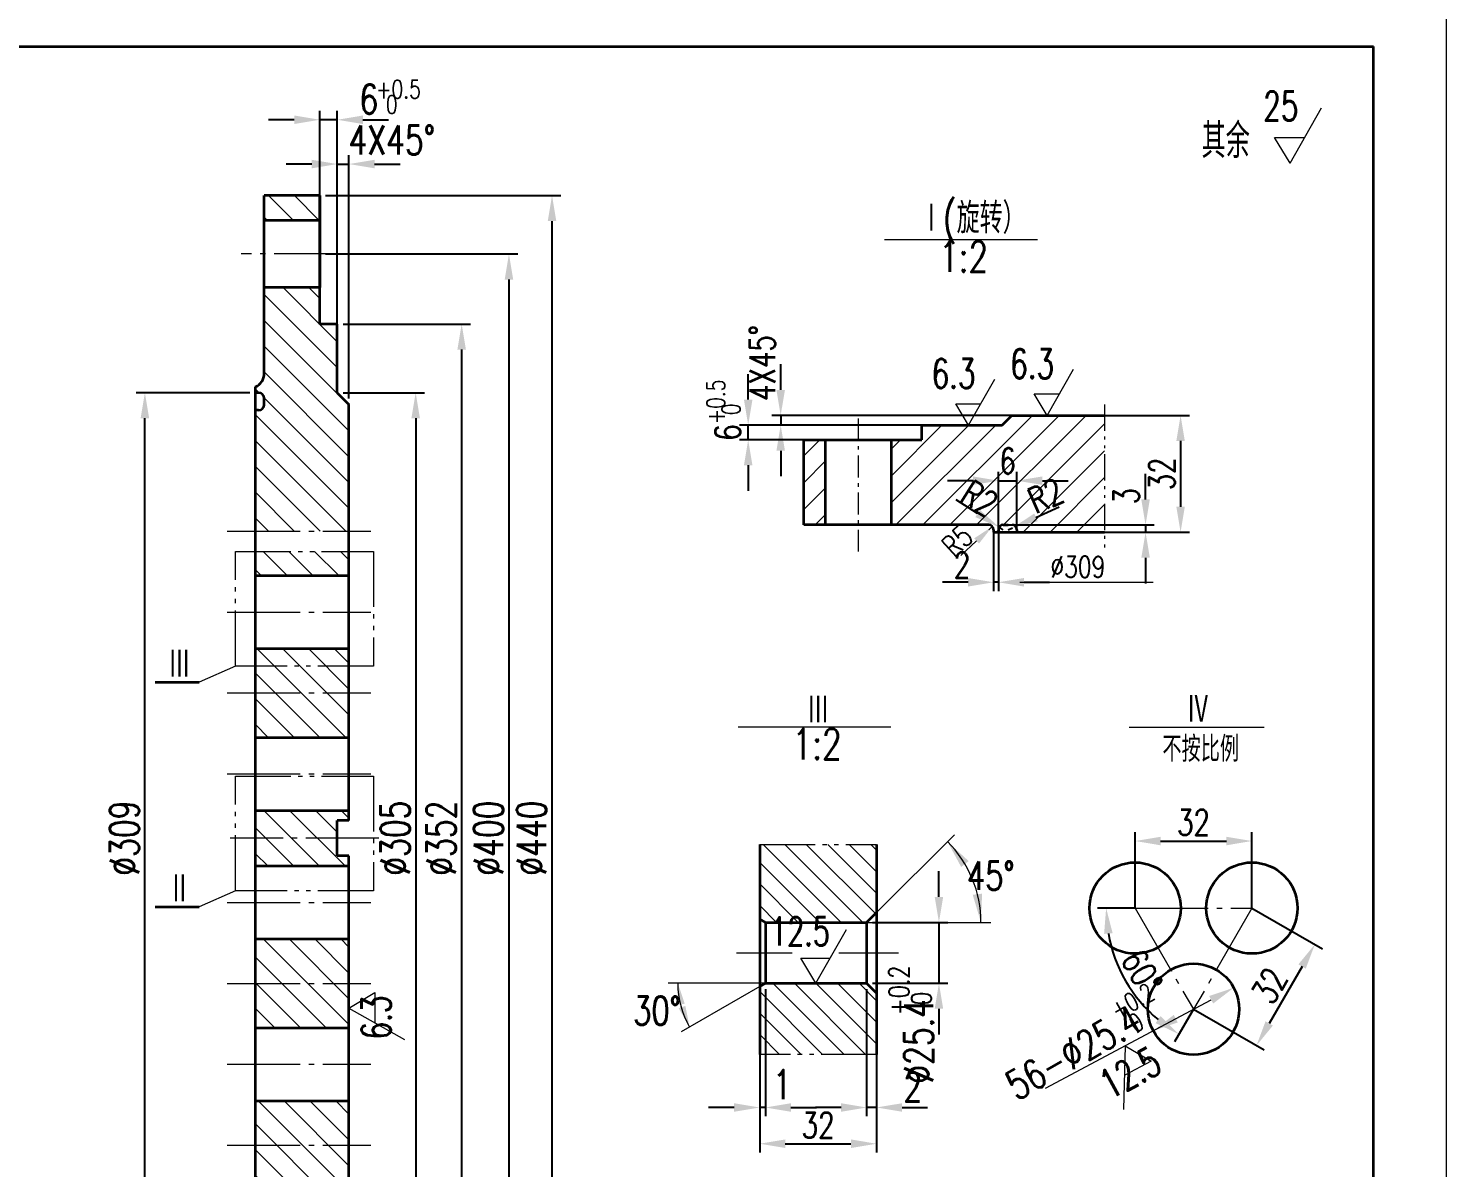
# Model space of a CAD drawing. Extents: x 0 to 6472, y 0 to 2970.
# Drawn here: x 5986.9 to 6472.4, y 346.2 to 736.2 of the extents above; entities that cross this region are included whole.
import ezdxf
from ezdxf.enums import TextEntityAlignment as Align

# ---------------------------------------------------------------- set-up
doc = ezdxf.new("R2010")
doc.units = 0
doc.header["$LTSCALE"] = 10
doc.header["$MEASUREMENT"] = 0
doc.header["$PDMODE"] = 3
for name, pattern in [('JXX-L', [2.95, 1.9, -0.25, 0.15, -0.25, 0.15, -0.25]), ('JXX-S', [1.7, 0.9, -0.2, 0.1, -0.2, 0.1, -0.2]), ('ZXX-L', [3.28, 2.5, -0.3, 0.18, -0.3]), ('ZXX-S', [1.27, 0.75, -0.2, 0.12, -0.2])]:
    doc.linetypes.add(name, pattern=pattern)
doc.layers.get('0').update_dxf_attribs({"linetype": 'CONTINUOUS', "lineweight": 20})
doc.layers.get('Defpoints').update_dxf_attribs({"linetype": 'CONTINUOUS', "lineweight": 20})
for name, color, linetype, lineweight in [('A 粗实线', 2, 'CONTINUOUS', 35), ('B 细实线', 7, 'CONTINUOUS', 20), ('D 短中心线', 1, 'ZXX-S', 20), ('E 长中心线', 1, 'ZXX-L', 20), ('H 短双点线', 4, 'JXX-S', 20), ('I 长双点线', 4, 'JXX-L', 20)]:
    doc.layers.add(name, color=color, linetype=linetype, lineweight=lineweight)
doc.styles.add('HZTXT', font='TXT.SHX', dxfattribs={"width": 0.75, "bigfont": 'HZTXT'})
doc.dimstyles.new('1比2', dxfattribs={"dimscale": 2.5, "dimtxt": 3.5, "dimasz": 3.5, "dimexe": 1.2, "dimexo": 0, "dimgap": 0.8, "dimtad": 1, "dimdec": 0, "dimlfac": 0.8, "dimzin": 0, "dimdsep": 46, "dimtxsty": 'HZTXT', "dimcen": 0, "dimadec": 0, "dimazin": 0, "dimtfac": 0.375, "dimtdec": 0, "dimtmove": 2, "dimatfit": 0, "dimfxl": 0, "dimtzin": 0, "dimarcsym": 0})
doc.dimstyles.new('副本1比2.5', dxfattribs={"dimscale": 2.5, "dimtxt": 4, "dimasz": 3.5, "dimexe": 1.2, "dimexo": 0.8, "dimgap": 0.8, "dimtad": 1, "dimdec": 0, "dimzin": 0, "dimdsep": 46, "dimtxsty": 'HZTXT', "dimcen": 0, "dimadec": 0, "dimazin": 0, "dimtfac": 0.375, "dimtdec": 0, "dimtmove": 2, "dimatfit": 0, "dimfxl": 0, "dimtzin": 0, "dimarcsym": 0})

# ---------------------------------------------------------------- blocks, each defined once
blk = doc.blocks.new('*D160')
at = {"color": 0, "lineweight": -2}
for p, q in [((6298.63, 438.91), (6298.63, 447.66)), ((6275.88, 430.16), (6301.63, 430.16)), ((6298.63, 430.16), (6298.63, 409.33)), ((6275.88, 409.33), (6301.63, 409.33)), ((6298.63, 400.58), (6298.63, 391.83))]:
    blk.add_line(p, q, dxfattribs=at)
at = {"color": 0}
for points in [[(6297.17, 438.91), (6300.09, 438.91), (6298.63, 430.16)], [(6297.17, 400.58), (6300.09, 400.58), (6298.63, 409.33)]]:
    blk.add_solid(points, dxfattribs=at)
at = {"layer": 'Defpoints', "color": 0}
for p in [(6273.88, 430.16), (6273.88, 409.33), (6298.63, 409.33)]:
    blk.add_point(p, dxfattribs=at)
at = {"color": 0, "insert": (6291.67, 389.41), "char_height": 10, "attachment_point": 5, "rotation": 90, "style": 'HZTXT'}
blk.add_mtext('%%c25.4', dxfattribs=at)
blk = doc.blocks.new('*D159')
at = {"color": 0, "lineweight": -2}
for p, q in [((6237.26, 406.2), (6237.26, 363.8)), ((6239.21, 407.33), (6239.21, 363.8)), ((6228.51, 366.8), (6219.76, 366.8)), ((6239.21, 366.8), (6237.26, 366.8)), ((6247.96, 366.8), (6256.71, 366.8))]:
    blk.add_line(p, q, dxfattribs=at)
at = {"color": 0}
for points in [[(6228.51, 368.25), (6228.51, 365.34), (6237.26, 366.8)], [(6247.96, 368.25), (6247.96, 365.34), (6239.21, 366.8)]]:
    blk.add_solid(points, dxfattribs=at)
at = {"layer": 'Defpoints', "color": 0}
for p in [(6237.26, 408.2), (6239.21, 409.33), (6237.26, 366.8)]:
    blk.add_point(p, dxfattribs=at)
at = {"color": 0, "insert": (6245, 374.59), "char_height": 10, "attachment_point": 5, "style": 'HZTXT'}
blk.add_mtext('1', dxfattribs=at)
blk = doc.blocks.new('*D158')
at = {"color": 0, "lineweight": -2}
for p, q in [((6273.88, 407.33), (6273.88, 363.8)), ((6277.26, 403.94), (6277.26, 363.8)), ((6265.13, 366.8), (6256.38, 366.8)), ((6277.26, 366.8), (6273.88, 366.8)), ((6286.01, 366.8), (6294.76, 366.8))]:
    blk.add_line(p, q, dxfattribs=at)
at = {"color": 0}
for points in [[(6265.13, 368.25), (6265.13, 365.34), (6273.88, 366.8)], [(6286.01, 368.25), (6286.01, 365.34), (6277.26, 366.8)]]:
    blk.add_solid(points, dxfattribs=at)
at = {"layer": 'Defpoints', "color": 0}
for p in [(6273.88, 409.33), (6277.26, 405.94), (6273.88, 366.8)]:
    blk.add_point(p, dxfattribs=at)
at = {"color": 0, "insert": (6289.71, 373.82), "char_height": 10, "attachment_point": 5, "style": 'HZTXT'}
blk.add_mtext('2', dxfattribs=at)
blk = doc.blocks.new('*D156')
at = {"color": 0, "lineweight": -2}
for p, q in [((6317.34, 563.74), (6317.34, 543.61)), ((6319.01, 563.74), (6319.01, 543.61)), ((6308.59, 546.61), (6299.84, 546.61)), ((6319.01, 546.61), (6317.34, 546.61)), ((6327.76, 546.61), (6336.51, 546.61))]:
    blk.add_line(p, q, dxfattribs=at)
at = {"color": 0}
for points in [[(6308.59, 548.07), (6308.59, 545.15), (6317.34, 546.61)], [(6327.76, 548.07), (6327.76, 545.15), (6319.01, 546.61)]]:
    blk.add_solid(points, dxfattribs=at)
at = {"layer": 'Defpoints', "color": 0}
for p in [(6317.34, 563.74), (6319.01, 563.74), (6317.34, 546.61)]:
    blk.add_point(p, dxfattribs=at)
at = {"color": 0, "insert": (6306.55, 552.51), "char_height": 8.75, "attachment_point": 5, "style": 'HZTXT'}
blk.add_mtext('2', dxfattribs=at)
blk = doc.blocks.new('*D157')
at = {"color": 0, "lineweight": -2}
for p, q in [((6311.88, 570.15), (6304.49, 574.83)), ((6320.67, 564.57), (6319.27, 565.46))]:
    blk.add_line(p, q, dxfattribs=at)
at = {"color": 0}
blk.add_solid([(6312.66, 571.38), (6311.1, 568.91), (6319.27, 565.46)], dxfattribs=at)
at = {"layer": 'Defpoints', "color": 0}
for p in [(6319.27, 565.46), (6320.67, 564.57)]:
    blk.add_point(p, dxfattribs=at)
at = {"color": 0, "insert": (6312.48, 575.3), "char_height": 8.75, "attachment_point": 5, "rotation": 327.6322, "style": 'HZTXT'}
blk.add_mtext('R2', dxfattribs=at)
blk = doc.blocks.new('*D155')
at = {"color": 0, "lineweight": -2}
for p, q in [((6319.01, 563.74), (6319.01, 584.39)), ((6325.32, 563.74), (6325.32, 584.39)), ((6310.26, 581.39), (6301.51, 581.39)), ((6319.01, 581.39), (6325.32, 581.39)), ((6334.07, 581.39), (6342.82, 581.39))]:
    blk.add_line(p, q, dxfattribs=at)
at = {"color": 0}
for points in [[(6310.26, 582.85), (6310.26, 579.94), (6319.01, 581.39)], [(6334.07, 582.85), (6334.07, 579.94), (6325.32, 581.39)]]:
    blk.add_solid(points, dxfattribs=at)
at = {"layer": 'Defpoints', "color": 0}
for p in [(6325.32, 581.39), (6319.01, 563.74), (6325.32, 563.74)]:
    blk.add_point(p, dxfattribs=at)
at = {"color": 0, "insert": (6322.16, 588.15), "char_height": 8.75, "attachment_point": 5, "style": 'HZTXT'}
blk.add_mtext('6', dxfattribs=at)
blk = doc.blocks.new('*D154')
at = {"color": 0, "lineweight": -2}
for p, q in [((6331.85, 568.83), (6339.83, 572.4)), ((6322.34, 564.57), (6323.86, 565.25))]:
    blk.add_line(p, q, dxfattribs=at)
at = {"color": 0}
blk.add_solid([(6331.25, 570.16), (6332.44, 567.5), (6323.86, 565.25)], dxfattribs=at)
at = {"layer": 'Defpoints', "color": 0}
for p in [(6322.34, 564.57), (6323.86, 565.25)]:
    blk.add_point(p, dxfattribs=at)
at = {"color": 0, "insert": (6335.18, 576.28), "char_height": 8.75, "attachment_point": 5, "rotation": 24.1288, "style": 'HZTXT'}
blk.add_mtext('R2', dxfattribs=at)
blk = doc.blocks.new('*D183')
at = {"color": 0, "lineweight": -2}
for p, q in [((6083.91, 689.8), (6075.16, 689.8)), ((6092.66, 613.51), (6092.66, 692.8)), ((6092.66, 689.8), (6096.66, 689.8)), ((6096.66, 609.51), (6096.66, 692.8)), ((6105.41, 689.8), (6114.16, 689.8))]:
    blk.add_line(p, q, dxfattribs=at)
at = {"color": 0}
for points in [[(6083.91, 691.25), (6083.91, 688.34), (6092.66, 689.8)], [(6105.41, 691.25), (6105.41, 688.34), (6096.66, 689.8)]]:
    blk.add_solid(points, dxfattribs=at)
at = {"layer": 'Defpoints', "color": 0}
for p in [(6096.66, 689.8), (6092.66, 611.51), (6096.66, 607.51)]:
    blk.add_point(p, dxfattribs=at)
at = {"color": 0, "insert": (6111.32, 698.03), "char_height": 10, "attachment_point": 5, "style": 'HZTXT'}
blk.add_mtext('4X45%%d', dxfattribs=at)
blk = doc.blocks.new('*D182')
at = {"color": 0, "lineweight": -2}
for p, q in [((6088.66, 679.01), (6169.17, 679.01)), ((6166.17, 247.76), (6166.17, 670.26)), ((6088.66, 239.01), (6169.17, 239.01))]:
    blk.add_line(p, q, dxfattribs=at)
at = {"color": 0}
for points in [[(6164.71, 670.26), (6167.63, 670.26), (6166.17, 679.01)], [(6164.71, 247.76), (6167.63, 247.76), (6166.17, 239.01)]]:
    blk.add_solid(points, dxfattribs=at)
at = {"layer": 'Defpoints', "color": 0}
for p in [(6086.66, 679.01), (6166.17, 679.01), (6086.66, 239.01)]:
    blk.add_point(p, dxfattribs=at)
at = {"color": 0, "insert": (6159.17, 459.01), "char_height": 10, "attachment_point": 5, "rotation": 90, "style": 'HZTXT'}
blk.add_mtext('%%C440', dxfattribs=at)
blk = doc.blocks.new('*D181')
at = {"color": 0, "lineweight": -2}
for p, q in [((6088.66, 659.01), (6154.42, 659.01)), ((6151.42, 650.26), (6151.42, 267.76)), ((6088.66, 259.01), (6154.42, 259.01))]:
    blk.add_line(p, q, dxfattribs=at)
at = {"color": 0}
for points in [[(6149.97, 650.26), (6152.88, 650.26), (6151.42, 659.01)], [(6149.97, 267.76), (6152.88, 267.76), (6151.42, 259.01)]]:
    blk.add_solid(points, dxfattribs=at)
at = {"layer": 'Defpoints', "color": 0}
for p in [(6086.66, 659.01), (6086.66, 259.01), (6151.42, 259.01)]:
    blk.add_point(p, dxfattribs=at)
at = {"color": 0, "insert": (6144.42, 459.01), "char_height": 10, "attachment_point": 5, "rotation": 90, "style": 'HZTXT'}
blk.add_mtext('%%C400', dxfattribs=at)
blk = doc.blocks.new('*D180')
at = {"color": 0, "lineweight": -2}
for p, q in [((6094.66, 635.01), (6138.23, 635.01)), ((6135.23, 626.26), (6135.23, 291.76)), ((6094.66, 283.01), (6138.23, 283.01))]:
    blk.add_line(p, q, dxfattribs=at)
at = {"color": 0}
for points in [[(6133.77, 626.26), (6136.69, 626.26), (6135.23, 635.01)], [(6133.77, 291.76), (6136.69, 291.76), (6135.23, 283.01)]]:
    blk.add_solid(points, dxfattribs=at)
at = {"layer": 'Defpoints', "color": 0}
for p in [(6092.66, 635.01), (6092.66, 283.01), (6135.23, 283.01)]:
    blk.add_point(p, dxfattribs=at)
at = {"color": 0, "insert": (6128.23, 459.01), "char_height": 10, "attachment_point": 5, "rotation": 90, "style": 'HZTXT'}
blk.add_mtext('%%C352', dxfattribs=at)
blk = doc.blocks.new('*D184')
at = {"color": 0, "lineweight": -2}
for p, q in [((6077.91, 704.96), (6069.16, 704.96)), ((6086.66, 637.01), (6086.66, 707.96)), ((6092.66, 704.96), (6086.66, 704.96)), ((6092.66, 637.01), (6092.66, 707.96)), ((6101.41, 704.96), (6110.16, 704.96))]:
    blk.add_line(p, q, dxfattribs=at)
at = {"color": 0}
for points in [[(6077.91, 706.42), (6077.91, 703.5), (6086.66, 704.96)], [(6101.41, 706.42), (6101.41, 703.5), (6092.66, 704.96)]]:
    blk.add_solid(points, dxfattribs=at)
at = {"layer": 'Defpoints', "color": 0}
for p in [(6086.66, 704.96), (6086.66, 635.01), (6092.66, 635.01)]:
    blk.add_point(p, dxfattribs=at)
at = {"color": 0, "insert": (6103.46, 712.01), "char_height": 10, "attachment_point": 5, "style": 'HZTXT'}
blk.add_mtext('6', dxfattribs=at)
blk = doc.blocks.new('*D186')
at = {"color": 0, "lineweight": -2}
for p, q in [((6062.66, 611.51), (6023.78, 611.51)), ((6026.78, 315.26), (6026.78, 602.76)), ((6062.66, 306.51), (6023.78, 306.51))]:
    blk.add_line(p, q, dxfattribs=at)
at = {"color": 0}
for points in [[(6025.32, 602.76), (6028.24, 602.76), (6026.78, 611.51)], [(6025.32, 315.26), (6028.24, 315.26), (6026.78, 306.51)]]:
    blk.add_solid(points, dxfattribs=at)
at = {"layer": 'Defpoints', "color": 0}
for p in [(6026.78, 611.51), (6064.66, 611.51), (6064.66, 306.51)]:
    blk.add_point(p, dxfattribs=at)
at = {"color": 0, "insert": (6019.78, 459.01), "char_height": 10, "attachment_point": 5, "rotation": 90, "style": 'HZTXT'}
blk.add_mtext('%%C309', dxfattribs=at)
blk = doc.blocks.new('*D179')
at = {"color": 0, "lineweight": -2}
for p, q in [((6094.66, 611.51), (6122.49, 611.51)), ((6119.49, 602.76), (6119.49, 315.26)), ((6094.66, 306.51), (6122.49, 306.51))]:
    blk.add_line(p, q, dxfattribs=at)
at = {"color": 0}
for points in [[(6118.03, 602.76), (6120.94, 602.76), (6119.49, 611.51)], [(6118.03, 315.26), (6120.94, 315.26), (6119.49, 306.51)]]:
    blk.add_solid(points, dxfattribs=at)
at = {"layer": 'Defpoints', "color": 0}
for p in [(6092.66, 611.51), (6092.66, 306.51), (6119.49, 306.51)]:
    blk.add_point(p, dxfattribs=at)
at = {"color": 0, "insert": (6112.49, 459.01), "char_height": 10, "attachment_point": 5, "rotation": 90, "style": 'HZTXT'}
blk.add_mtext('%%c305', dxfattribs=at)
blk = doc.blocks.new('*D193')
at = {"color": 0, "lineweight": -2}
for p, q in [((6237.26, 384.98), (6237.26, 351.39)), ((6277.26, 384.98), (6277.26, 351.39)), ((6246.01, 354.39), (6268.51, 354.39))]:
    blk.add_line(p, q, dxfattribs=at)
at = {"color": 0}
for points in [[(6246.01, 355.85), (6246.01, 352.93), (6237.26, 354.39)], [(6268.51, 355.85), (6268.51, 352.93), (6277.26, 354.39)]]:
    blk.add_solid(points, dxfattribs=at)
at = {"layer": 'Defpoints', "color": 0}
for p in [(6237.26, 384.98), (6277.26, 384.98), (6277.26, 354.39)]:
    blk.add_point(p, dxfattribs=at)
at = {"color": 0, "insert": (6257.26, 360.76), "char_height": 8.75, "attachment_point": 5, "style": 'HZTXT'}
blk.add_mtext('32', dxfattribs=at)
blk = doc.blocks.new('*D194')
at = {"color": 0, "lineweight": -2}
for p, q in [((6355.36, 603.74), (6384.36, 603.74)), ((6381.36, 594.99), (6381.36, 572.49)), ((6355.06, 563.74), (6384.36, 563.74))]:
    blk.add_line(p, q, dxfattribs=at)
at = {"color": 0}
for points in [[(6379.91, 594.99), (6382.82, 594.99), (6381.36, 603.74)], [(6379.91, 572.49), (6382.82, 572.49), (6381.36, 563.74)]]:
    blk.add_solid(points, dxfattribs=at)
at = {"layer": 'Defpoints', "color": 0}
for p in [(6355.36, 603.74), (6355.06, 563.74), (6381.36, 563.74)]:
    blk.add_point(p, dxfattribs=at)
at = {"color": 0, "insert": (6374.99, 583.74), "char_height": 8.75, "attachment_point": 5, "rotation": 90, "style": 'HZTXT'}
blk.add_mtext('32', dxfattribs=at)
blk = doc.blocks.new('*D195')
at = {"color": 0, "lineweight": -2}
for p, q in [((6244.45, 612.49), (6244.45, 621.24)), ((6323.59, 603.74), (6241.45, 603.74)), ((6244.45, 603.74), (6244.45, 600.4)), ((6318.07, 600.4), (6241.45, 600.4)), ((6244.45, 591.65), (6244.45, 582.9))]:
    blk.add_line(p, q, dxfattribs=at)
at = {"color": 0}
for points in [[(6242.99, 612.49), (6245.91, 612.49), (6244.45, 603.74)], [(6242.99, 591.65), (6245.91, 591.65), (6244.45, 600.4)]]:
    blk.add_solid(points, dxfattribs=at)
at = {"layer": 'Defpoints', "color": 0}
for p in [(6323.59, 603.74), (6244.45, 600.4), (6318.07, 600.4)]:
    blk.add_point(p, dxfattribs=at)
at = {"color": 0, "insert": (6238.19, 621.66), "char_height": 8.75, "attachment_point": 5, "rotation": 90, "style": 'HZTXT'}
blk.add_mtext('4X45%%D', dxfattribs=at)
blk = doc.blocks.new('*D196')
at = {"color": 0, "lineweight": -2}
for p, q in [((6369.37, 574.99), (6369.37, 583.74)), ((6322.34, 566.24), (6372.37, 566.24)), ((6355.36, 563.74), (6372.37, 563.74)), ((6369.37, 566.24), (6369.37, 563.74)), ((6369.37, 554.99), (6369.37, 546.24))]:
    blk.add_line(p, q, dxfattribs=at)
at = {"color": 0}
for points in [[(6367.91, 574.99), (6370.83, 574.99), (6369.37, 566.24)], [(6367.91, 554.99), (6370.83, 554.99), (6369.37, 563.74)]]:
    blk.add_solid(points, dxfattribs=at)
at = {"layer": 'Defpoints', "color": 0}
for p in [(6322.34, 566.24), (6355.36, 563.74), (6369.37, 563.74)]:
    blk.add_point(p, dxfattribs=at)
at = {"color": 0, "insert": (6362.78, 576.09), "char_height": 8.75, "attachment_point": 5, "rotation": 90, "style": 'HZTXT'}
blk.add_mtext('3', dxfattribs=at)
blk = doc.blocks.new('*D197')
at = {"color": 0, "lineweight": -2}
for p, q in [((6233.33, 609.15), (6233.33, 617.9)), ((6292.76, 600.4), (6230.33, 600.4)), ((6233.33, 595.4), (6233.33, 600.4)), ((6252.34, 595.4), (6230.33, 595.4)), ((6233.33, 586.65), (6233.33, 577.9))]:
    blk.add_line(p, q, dxfattribs=at)
at = {"color": 0}
for points in [[(6231.87, 609.15), (6234.79, 609.15), (6233.33, 600.4)], [(6231.87, 586.65), (6234.79, 586.65), (6233.33, 595.4)]]:
    blk.add_solid(points, dxfattribs=at)
at = {"layer": 'Defpoints', "color": 0}
for p in [(6233.33, 600.4), (6292.76, 600.4), (6252.34, 595.4)]:
    blk.add_point(p, dxfattribs=at)
at = {"color": 0, "insert": (6226.36, 597.9), "char_height": 8.75, "attachment_point": 5, "rotation": 90, "style": 'HZTXT'}
blk.add_mtext('6', dxfattribs=at)
blk = doc.blocks.new('*D258')
at = {"color": 0, "lineweight": -2}
for p, q in [((6365.78, 435.08), (6365.78, 461.02)), ((6374.53, 458.02), (6397.03, 458.02)), ((6405.78, 435.08), (6405.78, 461.02))]:
    blk.add_line(p, q, dxfattribs=at)
at = {"color": 0}
for points in [[(6374.53, 459.48), (6374.53, 456.56), (6365.78, 458.02)], [(6397.03, 459.48), (6397.03, 456.56), (6405.78, 458.02)]]:
    blk.add_solid(points, dxfattribs=at)
at = {"layer": 'Defpoints', "color": 0}
for p in [(6405.78, 458.02), (6365.78, 435.08), (6405.78, 435.08)]:
    blk.add_point(p, dxfattribs=at)
at = {"color": 0, "insert": (6385.78, 464.39), "char_height": 8.75, "attachment_point": 5, "style": 'HZTXT'}
blk.add_mtext('32', dxfattribs=at)
blk = doc.blocks.new('*D257')
at = {"color": 0, "lineweight": -2}
for p, q in [((6365.78, 435.08), (6352.87, 435.08)), ((6385.78, 400.43), (6379.32, 389.26))]:
    blk.add_line(p, q, dxfattribs=at)
blk.add_arc((6405.78, 435.08), 49.91, 190.0583, 229.9417, dxfattribs=at)
at = {"color": 0}
for points in [[(6355.18, 426.23), (6358.09, 426.49), (6355.87, 435.08)], [(6374.5, 398.07), (6372.82, 395.68), (6380.82, 391.85)]]:
    blk.add_solid(points, dxfattribs=at)
at = {"layer": 'Defpoints', "color": 0}
for p in [(6365.78, 435.08), (6405.78, 435.08), (6405.78, 435.08), (6358.88, 418.01), (6385.78, 400.43)]:
    blk.add_point(p, dxfattribs=at)
at = {"color": 0, "insert": (6368.08, 413.31), "char_height": 8.75, "attachment_point": 5, "rotation": 300, "style": 'HZTXT'}
blk.add_mtext('60°', dxfattribs=at)
blk = doc.blocks.new('*D256')
at = {"color": 0, "lineweight": -2}
for p, q in [((6405.78, 435.08), (6429.92, 421.14)), ((6422.95, 415.06), (6411.7, 395.57)), ((6385.78, 400.43), (6409.92, 386.49))]:
    blk.add_line(p, q, dxfattribs=at)
at = {"color": 0}
for points in [[(6421.69, 415.79), (6424.21, 414.33), (6427.33, 422.64)], [(6410.44, 396.3), (6412.96, 394.84), (6407.33, 387.99)]]:
    blk.add_solid(points, dxfattribs=at)
at = {"layer": 'Defpoints', "color": 0}
for p in [(6405.78, 435.08), (6385.78, 400.43), (6407.33, 387.99)]:
    blk.add_point(p, dxfattribs=at)
at = {"color": 0, "insert": (6411.8, 408.5), "char_height": 8.75, "attachment_point": 5, "rotation": 60, "style": 'HZTXT'}
blk.add_mtext('32', dxfattribs=at)

msp = doc.modelspace()

# ---------------------------------------------------------------- hatches: boundary and pattern name
h = msp.add_hatch()
h.set_pattern_fill('ANSI31', color=256, scale=50, angle=90, style=0)
h.set_pattern_definition([(135, (2745.829, -3024.571), (-4.419417, -4.419417), [])])
h.paths.add_polyline_path([(6086.66, 670.51), (6086.66, 679.01), (6067.66, 679.01), (6067.66, 670.51)])
h.paths.add_polyline_path([(6064.66, 613.51), (6064.66, 611.51), (6065.66, 611.51, -0.414214), (6067.66, 609.51), (6067.66, 607.51, -0.414214), (6065.66, 605.51), (6064.66, 605.51), (6064.66, 564.15), (6096.66, 564.15), (6096.66, 607.51), (6092.66, 611.51), (6092.66, 635.01), (6086.66, 635.01), (6086.66, 647.51), (6067.66, 647.51), (6067.66, 618.09, -0.298217)])
h.paths.add_polyline_path([(6064.66, 557.17), (6064.66, 548.93), (6096.66, 548.93), (6096.66, 557.17)])
h.paths.add_polyline_path([(6064.66, 523.93), (6064.66, 517.91), (6096.66, 517.91), (6096.66, 523.93)])
h.paths.add_polyline_path([(6064.66, 517.91), (6064.66, 508.72), (6096.66, 508.72), (6096.66, 517.91)])
h.paths.add_polyline_path([(6096.66, 493.51), (6096.66, 508.72), (6064.66, 508.72), (6064.66, 493.51)])
h.paths.add_polyline_path([(6092.66, 459.01), (6092.66, 465.01), (6096.66, 465.01), (6096.66, 468.51), (6064.66, 468.51), (6064.66, 459.01)])
h.paths.add_polyline_path([(6064.66, 459.01), (6064.66, 449.51), (6096.66, 449.51), (6096.66, 453.01), (6092.66, 453.01), (6092.66, 459.01)])
h.paths.add_polyline_path([(6064.66, 424.51), (6064.66, 409.3), (6096.66, 409.3), (6096.66, 424.51)])
h.paths.add_polyline_path([(6064.66, 409.3), (6064.66, 394.08), (6096.66, 394.08), (6096.66, 409.3)])
h = msp.add_hatch()
h.set_pattern_fill('ANSI31', color=256, scale=52.083333, style=0)
h.set_pattern_definition([(45, (3855.653, -352.049), (-4.60356, 4.60356), [])])
h.paths.add_polyline_path([(6252.34, 566.24), (6259.84, 566.24), (6259.84, 595.4), (6252.34, 595.4)])
h.paths.add_polyline_path([(6292.76, 595.4), (6282.34, 595.4), (6282.34, 566.24), (6315.67, 566.24, -0.414214), (6317.34, 564.57), (6317.34, 563.74), (6319.01, 563.74), (6319.01, 564.57, -0.414214), (6320.67, 566.24), (6322.34, 566.24, -0.414214), (6324.01, 564.57), (6324.01, 563.74), (6355.36, 563.74), (6355.36, 603.74), (6323.59, 603.74), (6320.26, 600.4), (6292.76, 600.4)])
h.paths.add_polyline_path([(6318.47, 595.51), (6324.55, 595.51), (6324.55, 584.57), (6318.47, 584.57)], flags=24)
h.paths.add_polyline_path([(6311.31, 582.52), (6319.52, 577.32), (6313.66, 568.08), (6305.45, 573.28)], flags=24)
h.paths.add_polyline_path([(6328.51, 579.29), (6337.38, 583.26), (6341.86, 573.28), (6332.98, 569.3)], flags=24)
h = msp.add_hatch()
h.set_pattern_fill('ANSI31', color=256, scale=41.666667, angle=270, style=0)
h.set_pattern_definition([(315, (4965.271, 3947.1235), (3.682848, 3.682848), [])])
h.paths.add_polyline_path([(6273.88, 430.16), (6277.26, 433.54), (6277.26, 456.85), (6237.26, 456.85), (6237.26, 431.29), (6239.21, 430.16)])
h.paths.add_polyline_path([(6277.26, 384.98), (6277.26, 405.94), (6273.88, 409.33), (6239.21, 409.33), (6237.26, 408.2), (6237.26, 384.98)])
h = msp.add_hatch()
h.set_pattern_fill('ANSI31', color=256, scale=50, angle=90, style=0)
h.paths.add_polyline_path([(6096.66, 341.02), (6064.66, 341.02), (6064.66, 312.51), (6065.66, 312.51, -0.414214), (6067.66, 310.51), (6067.66, 308.51, -0.414214), (6065.66, 306.51), (6064.66, 306.51), (6064.66, 304.51, -0.298217), (6067.66, 299.93), (6067.66, 270.51), (6086.66, 270.51), (6086.66, 283.01), (6092.66, 283.01), (6092.66, 306.51), (6096.66, 310.51)])
h.paths.add_polyline_path([(6096.66, 369.08), (6064.66, 369.08), (6064.66, 353.87), (6096.66, 353.87)])
h.paths.add_polyline_path([(6096.66, 353.87), (6064.66, 353.87), (6064.66, 341.02), (6096.66, 341.02)])
h.paths.add_polyline_path([(6086.66, 247.51), (6067.66, 247.51), (6067.66, 239.01), (6086.66, 239.01)])

# ---------------------------------------------------------------- linework, layer by layer
for p, q in [((6418.85, 690.07), (6429.64, 709.02)), ((6413.54, 698.88), (6423.75, 698.89)), ((6418.85, 690.07), (6413.54, 698.88)), ((6335.7, 603.74), (6344.69, 619.53)), ((6308.79, 600.4), (6317.79, 616.2)), ((6304.37, 607.75), (6312.88, 607.76)), ((6308.79, 600.4), (6304.37, 607.75)), ((6331.28, 611.08), (6339.78, 611.09)), ((6335.7, 603.74), (6331.28, 611.08)), ((6315.67, 564.57), (6316.9, 565.7)), ((6319.01, 563.74), (6319.01, 544.11)), ((6311.53, 560.76), (6306.16, 555.83)), ((6326.3, 546.61), (6371.98, 546.61)), ((6277.26, 433.54), (6303.91, 460.19)), ((6256.53, 409.33), (6267.02, 427.76)), ((6273.88, 430.16), (6316.35, 430.16)), ((6251.37, 417.9), (6261.3, 417.91)), ((6256.53, 409.33), (6251.37, 417.9)), ((6239.21, 409.33), (6205.9, 409.33)), ((6237.26, 408.2), (6210.37, 392.67)), ((6096.66, 400.82), (6105.47, 406.13)), ((6105.47, 406.13), (6105.48, 395.92)), ((6335.09, 373.36), (6391.84, 403.67)), ((6096.66, 400.82), (6115.62, 390.03)), ((6362.41, 387.95), (6361.83, 366.15)), ((6362.41, 387.95), (6371.24, 382.68)), ((6371.24, 382.68), (6362.24, 377.86))]:
    msp.add_line(p, q)
for centre, radius, start, end in [((6273.88, 430.16), 39.13, 360, 45), ((6239.21, 409.33), 29.98, 180, 210)]:
    msp.add_arc(centre, radius, start, end)
for points in [[(6312.35, 559.87), (6310.71, 561.66), (6316.9, 565.7)], [(6326.3, 547.83), (6326.3, 545.4), (6319.01, 546.61)], [(6308.8, 451.15), (6306.24, 449.16), (6301.55, 457.83)], [(6310.2, 439.61), (6313.41, 440.01), (6313.01, 430.16)], [(6211.62, 402.33), (6209.22, 401.94), (6209.24, 409.33)], [(6391.15, 404.96), (6392.53, 402.39), (6399.56, 407.8)], [(6209.54, 400.73), (6211.82, 401.59), (6213.25, 394.34)], [(6379.03, 398.48), (6380.4, 395.91), (6372, 393.07)]]:
    msp.add_solid(points)
at = {"layer": 'A 粗实线'}
for p, q in [((5433.69, 730), (6447.44, 730)), ((6067.66, 618.09), (6067.66, 679.01)), ((6086.66, 679.01), (6067.66, 679.01)), ((6086.66, 679.01), (6086.66, 647.51)), ((6086.66, 635.01), (6086.66, 679.01)), ((6086.66, 670.51), (6067.66, 670.51)), ((6086.66, 647.51), (6067.66, 647.51)), ((6092.66, 635.01), (6086.66, 635.01)), ((6092.66, 611.51), (6092.66, 635.01)), ((6064.66, 611.51), (6064.66, 613.51)), ((6064.66, 304.51), (6064.66, 611.51)), ((6065.66, 611.51), (6064.66, 611.51)), ((6067.66, 607.51), (6067.66, 609.51)), ((6092.66, 611.51), (6096.66, 607.51)), ((6096.66, 465.01), (6096.66, 607.51)), ((6065.66, 605.51), (6064.66, 605.51)), ((6320.26, 600.4), (6323.59, 603.74)), ((6323.59, 603.74), (6355.36, 603.74)), ((6292.76, 595.4), (6292.76, 600.4)), ((6292.76, 600.4), (6320.26, 600.4)), ((6252.34, 566.24), (6252.34, 595.4)), ((6252.34, 595.4), (6292.76, 595.4)), ((6259.84, 566.24), (6259.84, 595.4)), ((6282.34, 566.24), (6282.34, 595.4)), ((6315.67, 566.24), (6252.34, 566.24)), ((6317.34, 564.57), (6317.34, 563.74)), ((6317.34, 563.74), (6355.36, 563.74)), ((6319.01, 564.57), (6319.01, 563.74)), ((6320.67, 566.24), (6322.34, 566.24)), ((6325.32, 564.57), (6325.32, 563.74)), ((6064.66, 548.93), (6096.66, 548.93)), ((6064.66, 523.93), (6096.66, 523.93)), ((6030.36, 512.45), (6045.4, 512.45)), ((6064.66, 493.51), (6096.66, 493.51)), ((6064.66, 468.51), (6096.66, 468.51)), ((6092.66, 453.01), (6092.66, 465.01)), ((6096.66, 465.01), (6092.66, 465.01)), ((6237.26, 456.85), (6237.26, 384.98)), ((6277.26, 456.85), (6277.26, 384.98)), ((6096.66, 453.01), (6092.66, 453.01)), ((6096.66, 310.51), (6096.66, 453.01)), ((6064.66, 449.51), (6096.66, 449.51)), ((6030.36, 435.55), (6045.4, 435.55)), ((6277.26, 433.54), (6273.88, 430.16)), ((6237.26, 431.29), (6239.21, 430.16)), ((6239.21, 430.16), (6239.21, 409.33)), ((6239.21, 430.16), (6273.88, 430.16)), ((6273.88, 430.16), (6273.88, 409.33)), ((6064.66, 424.51), (6096.66, 424.51)), ((6237.26, 408.2), (6239.21, 409.33)), ((6239.21, 409.33), (6273.88, 409.33)), ((6277.26, 405.94), (6273.88, 409.33)), ((6064.66, 394.08), (6096.66, 394.08)), ((6064.66, 369.08), (6096.66, 369.08))]:
    msp.add_line(p, q, dxfattribs=at)
msp.add_lwpolyline([(5433.69, 25), (6447.44, 25), (6447.44, 730)], dxfattribs=at)
for centre in [(6365.78, 435.08), (6405.78, 435.08), (6385.78, 400.43)]:
    msp.add_circle(centre, 15.62, dxfattribs=at)
for centre, radius, start, end in [((6062.66, 618.09), 5, 293.5782, 0), ((6065.66, 609.51), 2, 0, 90), ((6065.66, 607.51), 2, 270, 0), ((6315.67, 564.57), 1.67, 0, 90), ((6320.67, 564.57), 1.67, 90, 180), ((6323.65, 564.57), 1.67, 360, 90)]:
    msp.add_arc(centre, radius, start, end, dxfattribs=at)
at = {"layer": 'B 细实线'}
for p, q in [((6280.03, 663.93), (6332.35, 663.93)), ((6057.79, 517.91), (6045.4, 512.45)), ((6229.86, 497.07), (6282.18, 497.07)), ((6363.81, 496.97), (6409.97, 496.97)), ((6057.79, 441), (6045.4, 435.55))]:
    msp.add_line(p, q, dxfattribs=at)
msp.add_lwpolyline([(4369.94, 0), (6472.44, 0), (6472.44, 1485), (4369.94, 1485)], close=True, dxfattribs=at)
at = {"layer": 'D 短中心线'}
msp.add_line((6271.09, 557.12), (6271.09, 603.08), dxfattribs=at)
at = {"layer": 'E 长中心线'}
for p, q in [((6096.1, 659.01), (6059.74, 659.01)), ((6054.93, 564.15), (6104.19, 564.15)), ((6054.93, 536.43), (6104.19, 536.43)), ((6054.93, 508.72), (6104.19, 508.72)), ((6054.93, 481.01), (6104.19, 481.01)), ((6106.93, 459.01), (6055.97, 459.01)), ((6054.93, 437.01), (6104.19, 437.01)), ((6365.78, 435.08), (6405.78, 435.08)), ((6365.78, 435.08), (6385.78, 400.43)), ((6405.78, 435.08), (6385.78, 400.43)), ((6229.33, 419.74), (6248.4, 419.74)), ((6264.35, 419.74), (6284.79, 419.74)), ((6054.93, 409.3), (6104.19, 409.3)), ((6054.93, 381.58), (6104.19, 381.58)), ((6054.93, 353.87), (6104.19, 353.87))]:
    msp.add_line(p, q, dxfattribs=at)
at = {"layer": 'H 短双点线'}
msp.add_line((6355.36, 607.49), (6355.36, 558.31), dxfattribs=at)
at = {"layer": 'I 长双点线'}
for p, q in [((6237.26, 456.85), (6277.26, 456.85)), ((6277.26, 384.98), (6237.26, 384.98))]:
    msp.add_line(p, q, dxfattribs=at)
for points in [[(6057.79, 557.17), (6105.02, 557.17), (6105.02, 517.91), (6057.79, 517.91)], [(6057.79, 480.26), (6105.02, 480.26), (6105.02, 441), (6057.79, 441)]]:
    msp.add_lwpolyline(points, close=True, dxfattribs=at)

# ---------------------------------------------------------------- texts
at = {"style": 'HZTXT', "width": 0.75}
for s, p in [('+0.5', (6106, 712.29)), ('0', (6109.31, 707.06))]:
    msp.add_text(s, height=6.25, dxfattribs=at).set_placement(p)
at = {"style": 'HZTXT', "width": 0.7}
for s, height, p in [('25', 10, (6421.68, 701.66)), ('6.3', 10, (6338.05, 613.4)), ('6.3', 10, (6311.15, 610.07)), ('12.5', 9.722, (6261.29, 419.29))]:
    msp.add_text(s, height=height, dxfattribs=at).set_placement(p, align=Align.BOTTOM_RIGHT)
msp.add_text('其余', height=11.825, dxfattribs=at).set_placement((6388.54, 697.77), align=Align.MIDDLE_LEFT)
at = {"style": 'HZTXT', "width": 0.75}
for s, height, rotation, p in [('+0.5', 6.25, 90, (6225.38, 600.73)), ('0', 6.25, 90, (6230.61, 603.83)), ('+0.2', 6.944, 90, (6288.41, 398.39)), ('+0.2', 6.25, 29.3509, (6359.74, 396.74)), ('0', 6.94, 90, (6296.12, 401.87)), ('0', 6.25, 29.3509, (6365.88, 392.22))]:
    msp.add_text(s, height=height, rotation=rotation, dxfattribs=at).set_placement(p)
at = {"style": 'HZTXT', "width": 0.7}
for s, rotation, p in [('6.3', 90, (6113.99, 405.11)), ('12.5', 28.1115, (6377.1, 376.56))]:
    msp.add_text(s, height=10, rotation=rotation, dxfattribs=at).set_placement(p, align=Align.BOTTOM_RIGHT)
at = {"attachment_point": 5, "style": 'HZTXT'}
for s, insert, char_height, rotation in [('R5', (6304.88, 560.75), 7.292, 42.5838), ('56-%%c25.4', (6344.71, 385.64), 10, 29.4033)]:
    msp.add_mtext(s, dxfattribs=dict(at, insert=insert, char_height=char_height, rotation=rotation))
for s, insert, char_height in [('%%c309', (6346.21, 551.92), 7.292), ('45%%d', (6316.36, 446.14), 9.722), ('30%%d', (6202.07, 399.91), 9.722)]:
    msp.add_mtext(s, dxfattribs=dict(at, insert=insert, char_height=char_height))
at = {"layer": 'B 细实线', "style": 'HZTXT', "width": 0.75}
for s, height, p in [('Ⅰ(旋转）', 10.5, (6310.21, 670.53)), ('1:2', 10.5, (6307.05, 658.1)), ('Ⅲ', 10.5, (6038.6, 518.58)), ('Ⅲ', 10.5, (6257.28, 502.86)), ('Ⅳ', 10.5, (6387.28, 503.09)), ('1:2', 10.5, (6256.89, 491.24)), ('不按比例', 8.75, (6388.26, 489.99)), ('Ⅱ', 10.5, (6038.6, 441.67))]:
    msp.add_text(s, height=height, dxfattribs=at).set_placement(p, align=Align.MIDDLE)

# ---------------------------------------------------------------- dimensions: what is measured, and where the dimension line sits
dim = msp.add_linear_dim(base=(6086.66, 704.96), p1=(6092.66, 635.01), p2=(6086.66, 635.01), angle=180, dimstyle='副本1比2.5')
dim.commit()
dim.dimension.update_dxf_attribs({"geometry": '*D184', "text_midpoint": (6103.46, 712.01), "dimtype": 160})
for base, p1, p2, angle, text, dimstyle, picture, middle in [((6096.66, 689.8), (6092.66, 611.51), (6096.66, 607.51), 180, '4X45%%d', '副本1比2.5', '*D183', (6111.32, 698.03)), ((6244.45, 600.4), (6323.59, 603.74), (6318.07, 600.4), 90, '4X45%%D', '1比2', '*D195', (6238.19, 621.66)), ((6233.33, 600.4), (6252.34, 595.4), (6292.76, 600.4), 90, '6', '1比2', '*D197', (6226.36, 597.9)), ((6369.37, 563.74), (6322.34, 566.24), (6355.36, 563.74), 90, '3', '1比2', '*D196', (6362.78, 576.09)), ((6298.63, 409.33), (6273.88, 430.16), (6273.88, 409.33), 270, '%%c25.4', '副本1比2.5', '*D160', (6291.67, 389.41))]:
    dim = msp.add_linear_dim(base=base, p1=p1, p2=p2, angle=angle, text=text, dimstyle=dimstyle)
    dim.commit()
    dim.dimension.update_dxf_attribs({"geometry": picture, "text_midpoint": middle, "dimtype": 160})
for base, p1, p2, text, picture, middle in [((6166.17, 679.01), (6086.66, 239.01), (6086.66, 679.01), '%%C440', '*D182', (6159.17, 459.01)), ((6151.42, 259.01), (6086.66, 659.01), (6086.66, 259.01), '%%C400', '*D181', (6144.42, 459.01)), ((6135.23, 283.01), (6092.66, 635.01), (6092.66, 283.01), '%%C352', '*D180', (6128.23, 459.01)), ((6119.49, 306.51), (6092.66, 611.51), (6092.66, 306.51), '%%c305', '*D179', (6112.49, 459.01))]:
    dim = msp.add_linear_dim(base=base, p1=p1, p2=p2, angle=90, text=text, dimstyle='副本1比2.5')
    dim.commit()
    dim.dimension.update_dxf_attribs({"geometry": picture, "text_midpoint": middle})
dim = msp.add_aligned_dim(p1=(6064.66, 306.51), p2=(6064.66, 611.51), distance=37.88, text='%%C309', dimstyle='副本1比2.5')
dim.commit()
dim.dimension.update_dxf_attribs({"geometry": '*D186', "text_midpoint": (6019.78, 459.01)})
dim = msp.add_linear_dim(base=(6381.36, 563.74), p1=(6355.36, 603.74), p2=(6355.06, 563.74), angle=90, dimstyle='1比2')
dim.commit()
dim.dimension.update_dxf_attribs({"geometry": '*D194', "text_midpoint": (6374.99, 583.74)})
for base, p1, p2, text, dimstyle, picture, middle in [((6325.32, 581.39), (6319.01, 563.74), (6325.32, 563.74), '6', '1比2', '*D155', (6322.16, 588.15)), ((6317.34, 546.61), (6319.01, 563.74), (6317.34, 563.74), '2', '1比2', '*D156', (6306.55, 552.51)), ((6237.26, 366.8), (6239.21, 409.33), (6237.26, 408.2), '1', '副本1比2.5', '*D159', (6245, 374.59)), ((6273.88, 366.8), (6277.26, 405.94), (6273.88, 409.33), '2', '副本1比2.5', '*D158', (6289.71, 373.82))]:
    dim = msp.add_linear_dim(base=base, p1=p1, p2=p2, text=text, dimstyle=dimstyle)
    dim.commit()
    dim.dimension.update_dxf_attribs({"geometry": picture, "text_midpoint": middle, "dimtype": 160})
for center, mpoint, picture, middle in [((6320.67, 564.57), (6319.27, 565.46), '*D157', (6312.48, 575.3)), ((6322.34, 564.57), (6323.86, 565.25), '*D154', (6335.18, 576.28))]:
    dim = msp.add_radius_dim(center=center, mpoint=mpoint, text='R2', dimstyle='1比2')
    dim.commit()
    dim.dimension.update_dxf_attribs({"geometry": picture, "text_midpoint": middle, "dimtype": 164})
for base, p1, p2, picture, middle in [((6405.78, 458.02), (6365.78, 435.08), (6405.78, 435.08), '*D258', (6385.78, 464.39)), ((6277.26, 354.39), (6237.26, 384.98), (6277.26, 384.98), '*D193', (6257.26, 360.76))]:
    dim = msp.add_linear_dim(base=base, p1=p1, p2=p2, dimstyle='1比2')
    dim.commit()
    dim.dimension.update_dxf_attribs({"geometry": picture, "text_midpoint": middle})
dim = msp.add_angular_dim_2l(base=(6358.88, 418.01), line1=((6405.78, 435.08), (6385.78, 400.43)), line2=((6365.78, 435.08), (6405.78, 435.08)), dimstyle='1比2')
dim.commit()
dim.dimension.update_dxf_attribs({"geometry": '*D257', "text_midpoint": (6368.08, 413.31)})
dim = msp.add_aligned_dim(p1=(6405.78, 435.08), p2=(6385.78, 400.43), distance=24.88, dimstyle='1比2')
dim.commit()
dim.dimension.update_dxf_attribs({"geometry": '*D256', "text_midpoint": (6411.8, 408.5)})

doc.saveas('drawing.dxf')
